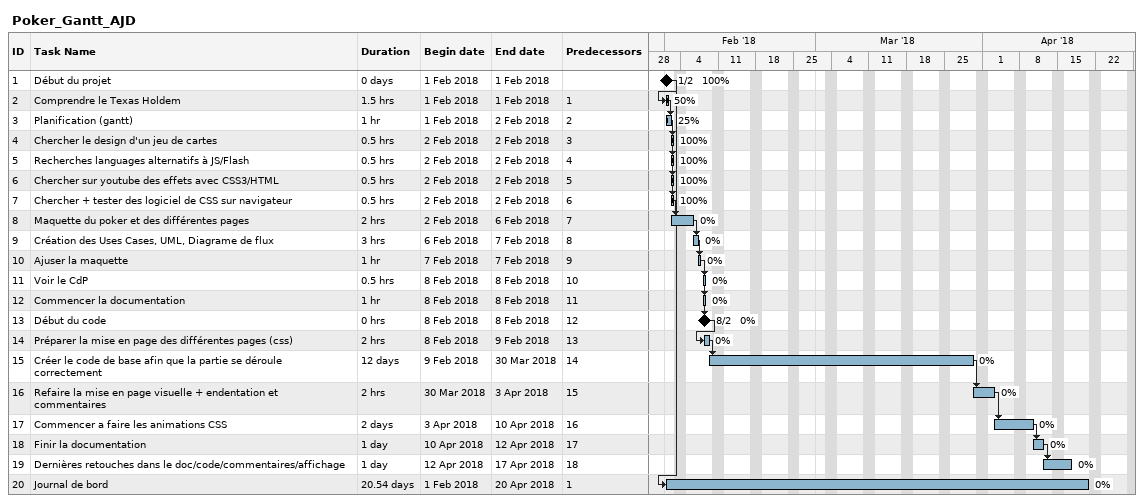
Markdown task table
Poker_Gantt_AJD

| ID | Task | Duration | Start | Finish | Predecessors | % complete |
|---|---|---|---|---|---|---|
| 1 | Début du projet | 0d | 2018-02-01 | 2018-02-01 |  | 100 |
| 2 | Comprendre le Texas Holdem | 1.5h | 2018-02-01 | 2018-02-01 | 1 | 50 |
| 3 | Planification (gantt) | 1h | 2018-02-01 | 2018-02-02 | 2 | 25 |
| 4 | Chercher le design d'un jeu de cartes | 0.5h | 2018-02-02 | 2018-02-02 | 3 | 100 |
| 5 | Recherches languages alternatifs à JS/Flash | 0.5h | 2018-02-02 | 2018-02-02 | 4 | 100 |
| 6 | Chercher sur youtube des effets avec CSS3/HTML | 0.5h | 2018-02-02 | 2018-02-02 | 5 | 100 |
| 7 | Chercher + tester des logiciel de CSS sur navigateur | 0.5h | 2018-02-02 | 2018-02-02 | 6 | 100 |
| 8 | Maquette du poker et des différentes pages | 2h | 2018-02-02 | 2018-02-06 | 7 | 0 |
| 9 | Création des Uses Cases, UML, Diagrame de flux | 3h | 2018-02-06 | 2018-02-07 | 8 | 0 |
| 10 | Ajuser la maquette | 1h | 2018-02-07 | 2018-02-07 | 9 | 0 |
| 11 | Voir le CdP | 0.5h | 2018-02-08 | 2018-02-08 | 10 | 0 |
| 12 | Commencer la documentation | 1h | 2018-02-08 | 2018-02-08 | 11 | 0 |
| 13 | Début du code | 0h | 2018-02-08 | 2018-02-08 | 12 | 0 |
| 14 | Préparer la mise en page des différentes pages (css) | 2h | 2018-02-08 | 2018-02-09 | 13 | 0 |
| 15 | Créer le code de base afin que la partie se déroule correctement | 12d | 2018-02-09 | 2018-03-30 | 14 | 0 |
| 16 | Refaire la mise en page visuelle + endentation et commentaires | 2h | 2018-03-30 | 2018-04-03 | 15 | 0 |
| 17 | Commencer a faire les animations CSS | 2d | 2018-04-03 | 2018-04-10 | 16 | 0 |
| 18 | Finir la documentation | 1d | 2018-04-10 | 2018-04-12 | 17 | 0 |
| 19 | Dernières retouches dans le doc/code/commentaires/affichage | 1d | 2018-04-12 | 2018-04-17 | 18 | 0 |
| 20 | Journal de bord | 20.54d | 2018-02-01 | 2018-04-20 | 1 | 0 |
